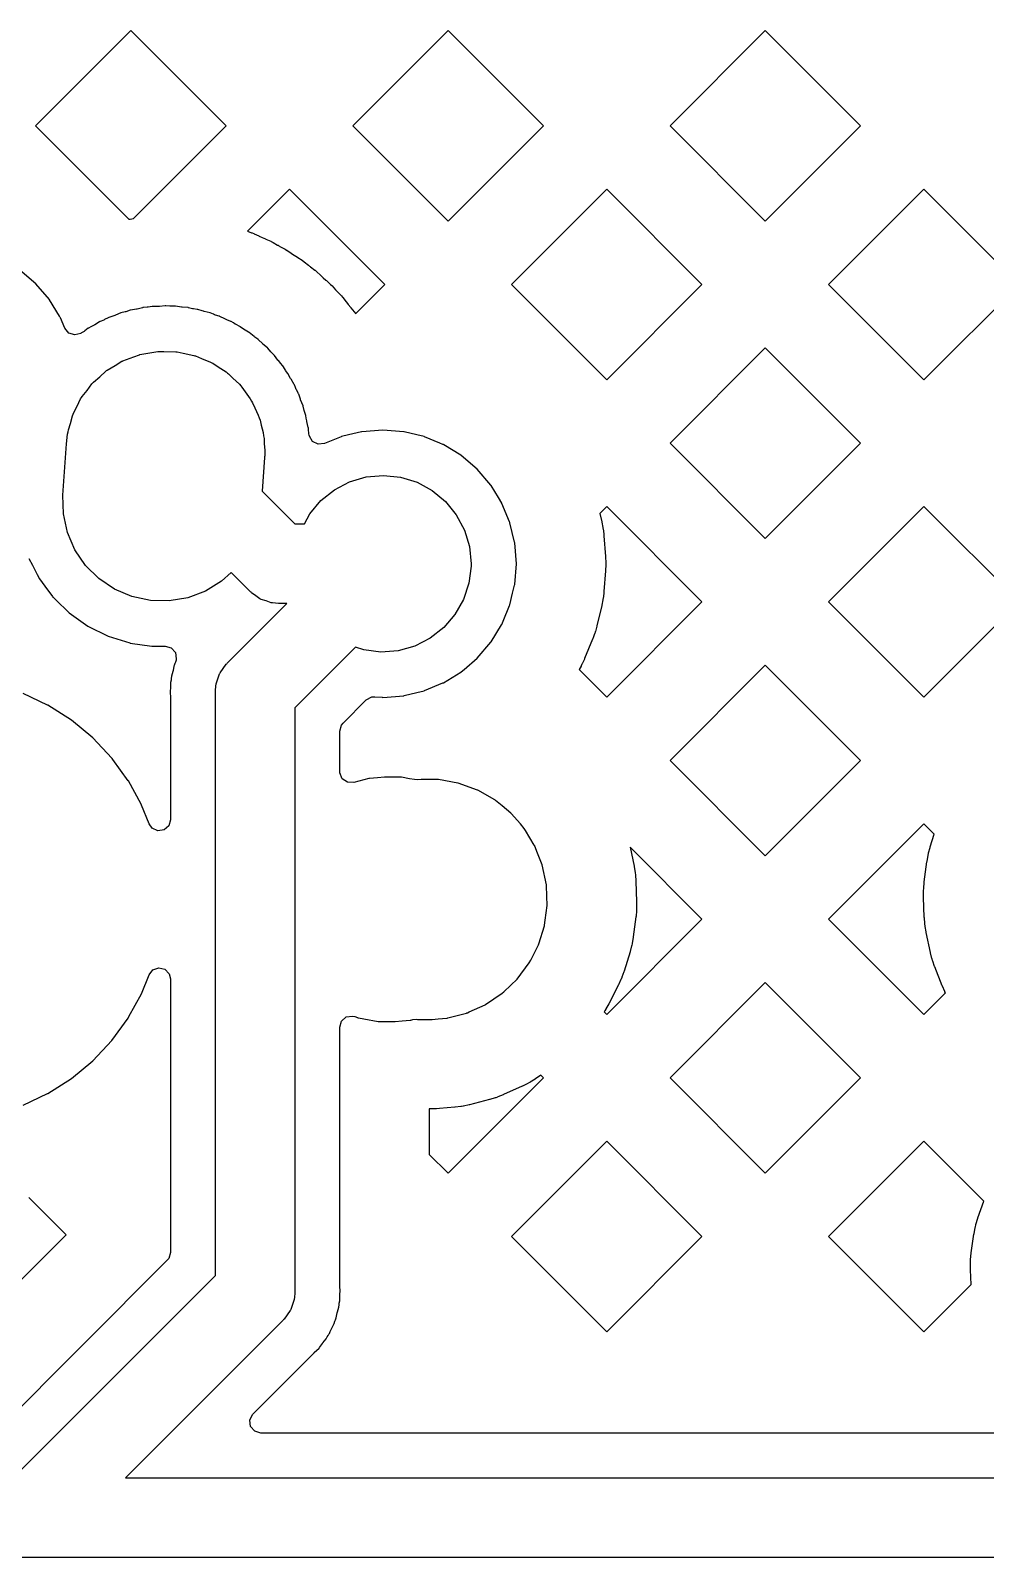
# Model space of a CAD drawing. Extents: x 124.5 to 210, y -114.5 to -26.5.
# Drawn here: x 179.51 to 190.33, y -66.95 to -49.66 of the extents above; entities that cross this region are included whole.
import ezdxf

# ---------------------------------------------------------------- set-up
doc = ezdxf.new("R2010")
doc.units = 0
doc.layers.add('BLACK', color=7, linetype='CONTINUOUS')

msp = doc.modelspace()

# ---------------------------------------------------------------- linework, layer by layer
at = {"layer": 'BLACK', "linetype": 'CONTINUOUS'}
for p, q in [((180.648, -49.6644), (179.569, -50.7434)), ((181.727, -50.7434), (180.648, -49.6644)), ((184.24, -49.6644), (183.161, -50.7434)), ((185.319, -50.7434), (184.24, -49.6644)), ((187.832, -49.6644), (186.753, -50.7434)), ((188.911, -50.7434), (187.832, -49.6644)), ((179.569, -50.7434), (180.625, -51.8004)), ((180.676, -51.794), (181.727, -50.7434)), ((183.161, -50.7434), (184.24, -51.8225)), ((184.24, -51.8225), (185.319, -50.7434)), ((186.753, -50.7434), (187.832, -51.8225)), ((187.832, -51.8225), (188.911, -50.7434)), ((182.444, -51.4604), (181.967, -51.9367)), ((183.523, -52.5395), (182.444, -51.4604)), ((186.036, -51.4604), (184.957, -52.5395)), ((187.115, -52.5395), (186.036, -51.4604)), ((189.628, -51.4604), (188.549, -52.5395)), ((190.707, -52.5395), (189.628, -51.4604)), ((180.625, -51.8004), (180.635, -51.7989)), ((180.635, -51.7989), (180.64, -51.7983)), ((180.64, -51.7983), (180.676, -51.794)), ((181.967, -51.9367), (182.015, -51.9538)), ((182.015, -51.9538), (182.02, -51.9555)), ((182.02, -51.9555), (182.038, -51.9629)), ((182.038, -51.9629), (182.043, -51.9648)), ((182.043, -51.9648), (182.097, -51.9893)), ((182.097, -51.9893), (182.102, -51.9914)), ((182.102, -51.9914), (182.134, -52.0075)), ((182.134, -52.0075), (182.172, -52.0232)), ((182.172, -52.0232), (182.176, -52.0252)), ((182.176, -52.0252), (182.231, -52.0503)), ((182.231, -52.0503), (182.235, -52.0524)), ((182.235, -52.0524), (182.253, -52.0614)), ((182.253, -52.0614), (182.257, -52.0637)), ((182.257, -52.0637), (182.309, -52.093)), ((182.309, -52.093), (182.314, -52.0955)), ((182.314, -52.0955), (182.324, -52.1021)), ((182.324, -52.1021), (182.332, -52.1057)), ((182.332, -52.1057), (182.336, -52.108)), ((182.336, -52.108), (182.389, -52.1367)), ((182.389, -52.1367), (182.393, -52.1392)), ((182.393, -52.1392), (182.41, -52.1493)), ((182.41, -52.1493), (182.414, -52.1519)), ((182.414, -52.1519), (182.464, -52.1847)), ((182.464, -52.1847), (182.468, -52.1874)), ((182.468, -52.1874), (182.497, -52.2079)), ((182.497, -52.2079), (182.533, -52.2298)), ((182.533, -52.2298), (182.537, -52.2325)), ((182.537, -52.2325), (182.587, -52.2657)), ((182.587, -52.2657), (182.591, -52.2685)), ((182.591, -52.2685), (182.607, -52.2802)), ((182.607, -52.2802), (182.611, -52.2831)), ((182.611, -52.2831), (182.658, -52.3202)), ((182.658, -52.3202), (182.662, -52.3233)), ((182.662, -52.3233), (182.672, -52.332)), ((182.672, -52.332), (182.678, -52.3364)), ((182.678, -52.3364), (182.682, -52.3393)), ((182.682, -52.3393), (182.729, -52.3759)), ((179.57, -52.53), (179.389, -52.3758)), ((179.724, -52.7106), (179.57, -52.53)), ((182.729, -52.3759), (182.733, -52.379)), ((182.733, -52.379), (182.748, -52.3917)), ((182.748, -52.3917), (182.752, -52.3949)), ((182.752, -52.3949), (182.796, -52.4351)), ((182.796, -52.4351), (182.8, -52.4384)), ((182.8, -52.4384), (182.825, -52.4625)), ((182.825, -52.4625), (182.857, -52.4903)), ((182.857, -52.4903), (182.861, -52.4936)), ((182.861, -52.4936), (182.905, -52.5342)), ((182.905, -52.5342), (182.908, -52.5377)), ((182.908, -52.5377), (182.922, -52.5517)), ((183.192, -52.87), (183.523, -52.5395)), ((184.957, -52.5395), (186.036, -53.6185)), ((186.036, -53.6185), (187.115, -52.5395)), ((188.549, -52.5395), (189.628, -53.6185)), ((189.628, -53.6185), (190.707, -52.5395)), ((179.727, -52.7148), (179.724, -52.7106)), ((179.84, -52.8992), (179.727, -52.7148)), ((179.727, -52.7148), (179.727, -52.7148)), ((182.922, -52.5517), (182.926, -52.5552)), ((182.926, -52.5552), (182.966, -52.5991)), ((182.966, -52.5991), (182.97, -52.6028)), ((182.97, -52.6028), (182.979, -52.6135)), ((182.979, -52.6135), (182.984, -52.6183)), ((182.984, -52.6183), (182.987, -52.6219)), ((182.987, -52.6219), (183.028, -52.6654)), ((183.028, -52.6654), (183.032, -52.6691)), ((183.032, -52.6691), (183.045, -52.684)), ((183.045, -52.684), (183.048, -52.6877)), ((183.048, -52.6877), (183.085, -52.7343)), ((180.465, -52.8899), (180.397, -52.9128)), ((180.473, -52.8869), (180.465, -52.8899)), ((180.534, -52.8616), (180.473, -52.8869)), ((180.581, -52.8504), (180.534, -52.8616)), ((180.591, -52.8473), (180.581, -52.8504)), ((180.64, -52.8308), (180.591, -52.8473)), ((180.645, -52.83), (180.64, -52.8308)), ((180.71, -52.819), (180.645, -52.83)), ((180.645, -52.83), (180.645, -52.83)), ((180.718, -52.8173), (180.71, -52.819)), ((180.779, -52.8028), (180.718, -52.8173)), ((180.784, -52.8016), (180.779, -52.8028)), ((180.779, -52.8028), (180.779, -52.8028)), ((180.789, -52.8012), (180.784, -52.8016)), ((180.833, -52.7978), (180.789, -52.8012)), ((180.789, -52.8012), (180.789, -52.8012)), ((180.844, -52.7964), (180.833, -52.7978)), ((180.889, -52.7887), (180.844, -52.7964)), ((180.894, -52.7879), (180.889, -52.7887)), ((180.889, -52.7887), (180.889, -52.7887)), ((180.899, -52.7879), (180.894, -52.7879)), ((180.961, -52.7872), (180.899, -52.7879)), ((180.899, -52.7879), (180.899, -52.7879)), ((180.964, -52.7872), (180.961, -52.7872)), ((180.972, -52.7868), (180.964, -52.7872)), ((181.035, -52.7818), (180.972, -52.7868)), ((181.04, -52.7814), (181.035, -52.7818)), ((181.045, -52.7818), (181.04, -52.7814)), ((181.09, -52.7854), (181.045, -52.7818)), ((181.101, -52.7857), (181.09, -52.7854)), ((181.127, -52.7855), (181.101, -52.7857)), ((181.151, -52.7852), (181.127, -52.7855)), ((181.219, -52.7952), (181.151, -52.7852)), ((181.227, -52.7962), (181.219, -52.7952)), ((181.291, -52.8012), (181.227, -52.7962)), ((181.296, -52.8016), (181.291, -52.8012)), ((181.291, -52.8012), (181.291, -52.8012)), ((181.301, -52.8028), (181.296, -52.8016)), ((181.346, -52.8134), (181.301, -52.8028)), ((181.301, -52.8028), (181.301, -52.8028)), ((181.357, -52.8156), (181.346, -52.8134)), ((181.4, -52.822), (181.357, -52.8156)), ((181.405, -52.8228), (181.4, -52.822)), ((181.4, -52.822), (181.4, -52.822)), ((181.453, -52.8376), (181.405, -52.8228)), ((181.47, -52.843), (181.453, -52.8376)), ((181.478, -52.8452), (181.47, -52.843)), ((181.546, -52.8616), (181.478, -52.8452)), ((181.583, -52.877), (181.546, -52.8616)), ((181.594, -52.8813), (181.583, -52.877)), ((181.604, -52.8851), (181.594, -52.8813)), ((181.646, -52.8982), (181.604, -52.8851)), ((183.085, -52.7343), (183.088, -52.7382)), ((183.088, -52.7382), (183.108, -52.7652)), ((183.108, -52.7652), (183.137, -52.7983)), ((183.137, -52.7983), (183.14, -52.8022)), ((183.14, -52.8022), (183.177, -52.8492)), ((183.177, -52.8492), (183.18, -52.8531)), ((183.18, -52.8531), (183.191, -52.8691)), ((183.191, -52.8691), (183.192, -52.87)), ((179.848, -52.913), (179.84, -52.8992)), ((179.85, -52.9176), (179.848, -52.913)), ((179.898, -53.0331), (179.85, -52.9176)), ((179.85, -52.9176), (179.85, -52.9176)), ((179.944, -53.0894), (179.898, -53.0331)), ((180.126, -53.0636), (180.117, -53.0699)), ((180.165, -53.0349), (180.126, -53.0636)), ((180.169, -53.0319), (180.165, -53.0349)), ((180.194, -53.019), (180.169, -53.0319)), ((180.233, -52.9983), (180.194, -53.019)), ((180.241, -52.9941), (180.233, -52.9983)), ((180.292, -52.9626), (180.241, -52.9941)), ((180.296, -52.96), (180.292, -52.9626)), ((180.292, -52.9626), (180.292, -52.9626)), ((180.301, -52.9581), (180.296, -52.96)), ((180.34, -52.9419), (180.301, -52.9581)), ((180.301, -52.9581), (180.301, -52.9581)), ((180.35, -52.9371), (180.34, -52.9419)), ((180.392, -52.9151), (180.35, -52.9371)), ((180.397, -52.9128), (180.392, -52.9151)), ((180.392, -52.9151), (180.392, -52.9151)), ((181.651, -52.8997), (181.646, -52.8982)), ((181.646, -52.8982), (181.646, -52.8982)), ((181.655, -52.9019), (181.651, -52.8997)), ((181.71, -52.9292), (181.655, -52.9019)), ((181.655, -52.9019), (181.655, -52.9019)), ((181.718, -52.9328), (181.71, -52.9292)), ((181.735, -52.9397), (181.718, -52.9328)), ((181.779, -52.9581), (181.735, -52.9397)), ((181.784, -52.96), (181.779, -52.9581)), ((181.779, -52.9581), (181.779, -52.9581)), ((181.808, -52.9747), (181.784, -52.96)), ((181.828, -52.9873), (181.808, -52.9747)), ((181.838, -52.9927), (181.828, -52.9873)), ((181.881, -53.014), (181.838, -52.9927)), ((181.885, -53.0169), (181.881, -53.014)), ((181.934, -53.0519), (181.885, -53.0169)), ((181.885, -53.0169), (181.885, -53.0169)), ((181.942, -53.0567), (181.934, -53.0519)), ((181.999, -53.0918), (181.942, -53.0567)), ((180.012, -53.1109), (179.944, -53.0894)), ((180.08, -53.0923), (180.012, -53.1109)), ((180.081, -53.0918), (180.08, -53.0923)), ((180.117, -53.0699), (180.081, -53.0918)), ((182.003, -53.0944), (181.999, -53.0918)), ((181.999, -53.0918), (181.999, -53.0918)), ((182.007, -53.0976), (182.003, -53.0944)), ((182.043, -53.1287), (182.007, -53.0976)), ((182.007, -53.0976), (182.007, -53.0976)), ((182.052, -53.1356), (182.043, -53.1287)), ((182.087, -53.1601), (182.052, -53.1356)), ((182.091, -53.1629), (182.087, -53.1601)), ((182.087, -53.1601), (182.087, -53.1601)), ((182.094, -53.1664), (182.091, -53.1629)), ((182.137, -53.2081), (182.094, -53.1664)), ((182.143, -53.2139), (182.137, -53.2081)), ((182.193, -53.2565), (182.143, -53.2139)), ((180.468, -53.4566), (180.546, -53.4088)), ((180.546, -53.4088), (180.552, -53.4066)), ((180.552, -53.4066), (180.556, -53.4046)), ((180.556, -53.4046), (180.681, -53.3584)), ((180.681, -53.3584), (180.746, -53.3338)), ((180.746, -53.3338), (180.748, -53.3335)), ((180.748, -53.3335), (180.749, -53.3333)), ((180.749, -53.3333), (180.952, -53.2985)), ((180.952, -53.2985), (180.954, -53.2985)), ((180.954, -53.2985), (180.957, -53.298)), ((180.957, -53.298), (181.02, -53.2994)), ((181.02, -53.2994), (181.158, -53.3012)), ((181.158, -53.3012), (181.164, -53.3025)), ((181.164, -53.3025), (181.171, -53.3027)), ((181.171, -53.3027), (181.24, -53.3176)), ((181.24, -53.3176), (181.36, -53.3413)), ((181.36, -53.3413), (181.37, -53.3456)), ((181.37, -53.3456), (181.38, -53.3476)), ((181.38, -53.3476), (181.446, -53.3758)), ((181.446, -53.3758), (181.551, -53.4176)), ((182.199, -53.2614), (182.193, -53.2565)), ((182.233, -53.3021), (182.199, -53.2614)), ((182.241, -53.3103), (182.233, -53.3021)), ((182.274, -53.3428), (182.241, -53.3103)), ((182.312, -53.3941), (182.274, -53.3428)), ((182.318, -53.4008), (182.312, -53.3941)), ((182.347, -53.4353), (182.318, -53.4008)), ((187.832, -53.2565), (186.753, -54.3355)), ((188.911, -54.3355), (187.832, -53.2565)), ((180.224, -53.6456), (180.295, -53.5836)), ((180.295, -53.5836), (180.364, -53.5203)), ((180.364, -53.5203), (180.373, -53.5148)), ((180.373, -53.5148), (180.379, -53.5099)), ((180.379, -53.5099), (180.468, -53.4566)), ((181.551, -53.4176), (181.564, -53.4262)), ((181.564, -53.4262), (181.576, -53.4313)), ((181.576, -53.4313), (181.635, -53.4707)), ((181.635, -53.4707), (181.725, -53.5275)), ((181.725, -53.5275), (181.74, -53.5415)), ((181.74, -53.5415), (181.754, -53.5506)), ((181.754, -53.5506), (181.802, -53.5989)), ((182.366, -53.4569), (182.347, -53.4353)), ((182.368, -53.4611), (182.366, -53.4569)), ((182.394, -53.503), (182.368, -53.4611)), ((182.368, -53.4611), (182.368, -53.4611)), ((182.4, -53.5123), (182.394, -53.503)), ((182.425, -53.5453), (182.4, -53.5123)), ((182.428, -53.5492), (182.425, -53.5453)), ((182.425, -53.5453), (182.425, -53.5453)), ((182.43, -53.5536), (182.428, -53.5492)), ((182.457, -53.6052), (182.43, -53.5536)), ((182.43, -53.5536), (182.43, -53.5536)), ((180.096, -53.8073), (180.151, -53.7385)), ((180.151, -53.7385), (180.206, -53.6643)), ((180.206, -53.6643), (180.217, -53.6543)), ((180.217, -53.6543), (180.224, -53.6456)), ((181.802, -53.5989), (181.876, -53.6672)), ((181.876, -53.6672), (181.891, -53.6875)), ((181.891, -53.6875), (181.905, -53.7014)), ((181.905, -53.7014), (181.942, -53.7559)), ((181.942, -53.7559), (181.999, -53.8322)), ((182.461, -53.6127), (182.457, -53.6052)), ((182.497, -53.6719), (182.461, -53.6127)), ((182.5, -53.6761), (182.497, -53.6719)), ((182.497, -53.6719), (182.497, -53.6719)), ((182.512, -53.7048), (182.5, -53.6761)), ((182.521, -53.7266), (182.512, -53.7048)), ((182.526, -53.7367), (182.521, -53.7266)), ((182.543, -53.7701), (182.526, -53.7367)), ((180.001, -53.9895), (180.039, -53.9164)), ((180.039, -53.9164), (180.078, -53.8355)), ((180.078, -53.8355), (180.09, -53.8202)), ((180.09, -53.8202), (180.096, -53.8073)), ((181.999, -53.8322), (182.012, -53.8589)), ((182.012, -53.8589), (182.025, -53.878)), ((182.025, -53.878), (182.051, -53.9362)), ((182.547, -53.7771), (182.543, -53.7701)), ((182.548, -53.7818), (182.547, -53.7771)), ((182.567, -53.8364), (182.548, -53.7818)), ((182.57, -53.8445), (182.567, -53.8364)), ((182.598, -53.9137), (182.57, -53.8445)), ((182.6, -53.9185), (182.598, -53.9137)), ((182.611, -53.9671), (182.6, -53.9185)), ((179.963, -54.1113), (179.985, -54.0278)), ((179.985, -54.0278), (179.995, -54.007)), ((179.995, -54.007), (180.001, -53.9895)), ((182.051, -53.9362), (182.09, -54.0168)), ((182.09, -54.0168), (182.1, -54.0499)), ((182.1, -54.0499), (182.11, -54.0742)), ((182.11, -54.0742), (182.123, -54.1335)), ((182.614, -53.9779), (182.611, -53.9671)), ((182.629, -54.0208), (182.614, -53.9779)), ((182.634, -54.0539), (182.629, -54.0208)), ((182.639, -54.0821), (182.634, -54.0539)), ((182.641, -54.0905), (182.639, -54.0821)), ((182.657, -54.1589), (182.641, -54.0905)), ((179.917, -54.3435), (179.93, -54.2343)), ((179.93, -54.2343), (179.937, -54.208)), ((179.937, -54.208), (179.94, -54.1861)), ((179.94, -54.1861), (179.963, -54.1113)), ((182.123, -54.1335), (182.146, -54.215)), ((182.146, -54.215), (182.15, -54.2537)), ((182.15, -54.2537), (182.156, -54.2829)), ((182.658, -54.1637), (182.657, -54.1589)), ((182.657, -54.1589), (182.657, -54.1589)), ((182.66, -54.1897), (182.658, -54.1637)), ((182.663, -54.2187), (182.66, -54.1897)), ((182.664, -54.2298), (182.663, -54.2187)), ((182.667, -54.2455), (182.664, -54.2298)), ((182.669, -54.2557), (182.667, -54.2455)), ((182.705, -54.3167), (182.669, -54.2557)), ((183.028, -54.2628), (182.839, -54.3409)), ((183.032, -54.2609), (183.028, -54.2628)), ((183.028, -54.2628), (183.028, -54.2628)), ((183.113, -54.2416), (183.032, -54.2609)), ((183.258, -54.2066), (183.113, -54.2416)), ((183.263, -54.2055), (183.258, -54.2066)), ((183.258, -54.2066), (183.258, -54.2066)), ((183.5, -54.1868), (183.263, -54.2055)), ((183.737, -54.2055), (183.5, -54.1868)), ((183.742, -54.2066), (183.737, -54.2055)), ((183.887, -54.2416), (183.742, -54.2066)), ((183.742, -54.2066), (183.742, -54.2066)), ((183.968, -54.2609), (183.887, -54.2416)), ((183.972, -54.2628), (183.968, -54.2609)), ((184.148, -54.3355), (183.972, -54.2628)), ((183.972, -54.2628), (183.972, -54.2628)), ((179.878, -54.9235), (179.917, -54.3435)), ((182.156, -54.2829), (182.158, -54.3408)), ((182.158, -54.3408), (182.165, -54.42)), ((182.165, -54.42), (182.163, -54.4789)), ((182.769, -54.3485), (182.705, -54.3167)), ((182.839, -54.3409), (182.769, -54.3485)), ((184.182, -54.3499), (184.148, -54.3355)), ((184.187, -54.3518), (184.182, -54.3499)), ((184.182, -54.3499), (184.182, -54.3499)), ((184.191, -54.3543), (184.187, -54.3518)), ((184.385, -54.4732), (184.191, -54.3543)), ((186.753, -54.3355), (187.832, -55.4146)), ((187.832, -55.4146), (188.911, -54.3355)), ((182.162, -54.4965), (182.136, -54.8794)), ((182.163, -54.4789), (182.162, -54.4905)), ((182.162, -54.4905), (182.162, -54.4965)), ((184.389, -54.4758), (184.385, -54.4732)), ((184.385, -54.4732), (184.385, -54.4732)), ((184.57, -54.63), (184.389, -54.4758)), ((182.952, -54.8632), (183.125, -54.7728)), ((183.125, -54.7728), (183.313, -54.7177)), ((183.313, -54.7177), (183.507, -54.7)), ((183.507, -54.7), (183.701, -54.7204)), ((183.701, -54.7204), (183.888, -54.7781)), ((183.888, -54.7781), (184.059, -54.871)), ((184.724, -54.8106), (184.57, -54.63)), ((179.883, -55.1371), (179.878, -54.9235)), ((182.136, -54.8794), (182.506, -55.25)), ((182.8, -54.9855), (182.952, -54.8632)), ((184.059, -54.871), (184.21, -54.9954)), ((184.727, -54.8148), (184.724, -54.8106)), ((184.809, -54.9493), (184.727, -54.8148)), ((184.727, -54.8148), (184.727, -54.8148)), ((184.848, -55.013), (184.809, -54.9493)), ((179.929, -55.3458), (179.883, -55.1371)), ((182.612, -55.25), (182.675, -55.135)), ((182.675, -55.135), (182.8, -54.9855)), ((184.21, -54.9954), (184.333, -55.1466)), ((184.85, -55.0176), (184.848, -55.013)), ((184.937, -55.2266), (184.85, -55.0176)), ((184.85, -55.0176), (184.85, -55.0176)), ((186.036, -55.0525), (185.958, -55.1307)), ((185.958, -55.1307), (185.981, -55.2266)), ((187.115, -56.1316), (186.036, -55.0525)), ((189.628, -55.0525), (188.549, -56.1316)), ((190.707, -56.1316), (189.628, -55.0525)), ((182.506, -55.25), (182.612, -55.25)), ((184.333, -55.1466), (184.425, -55.3189)), ((184.939, -55.2324), (184.937, -55.2266)), ((184.94, -55.2372), (184.939, -55.2324)), ((184.993, -55.4562), (184.94, -55.2372)), ((185.981, -55.2266), (185.982, -55.2314)), ((185.982, -55.2314), (185.993, -55.2901)), ((185.993, -55.2901), (185.994, -55.295)), ((185.994, -55.295), (185.997, -55.3145)), ((180.014, -55.542), (179.929, -55.3458)), ((184.425, -55.3189), (184.481, -55.5058)), ((184.995, -55.4633), (184.993, -55.4562)), ((185.013, -55.7), (184.995, -55.4633)), ((185.997, -55.3145), (185.998, -55.3194)), ((185.998, -55.3194), (186.005, -55.3788)), ((186.005, -55.3788), (186.005, -55.3837)), ((186.005, -55.3837), (186.024, -55.6204)), ((179.493, -55.6429), (179.532, -55.7184)), ((180.134, -55.7186), (180.014, -55.542)), ((184.481, -55.5058), (184.5, -55.7)), ((186.024, -55.6204), (186.024, -55.6254)), ((186.024, -55.6254), (186.027, -55.6852)), ((179.532, -55.7184), (179.588, -55.8242)), ((179.588, -55.8242), (179.612, -55.8707)), ((180.286, -55.8693), (180.134, -55.7186)), ((181.784, -55.8006), (181.675, -55.8996)), ((182.002, -56.0182), (181.784, -55.8006)), ((184.5, -55.7279), (184.475, -55.9215)), ((184.5, -55.7), (184.5, -55.7279)), ((184.995, -55.9367), (185.013, -55.7)), ((186.024, -55.7796), (186.005, -56.0163)), ((186.027, -55.7148), (186.024, -55.7746)), ((186.024, -55.7746), (186.024, -55.7796)), ((186.027, -55.6852), (186.027, -55.6901)), ((186.027, -55.6901), (186.027, -55.7099)), ((186.027, -55.7099), (186.027, -55.7148)), ((179.612, -55.8707), (179.674, -55.9547)), ((179.674, -55.9547), (179.76, -56.07)), ((180.463, -55.9887), (180.286, -55.8693)), ((180.66, -56.0723), (180.463, -55.9887)), ((181.675, -55.8996), (181.493, -56.0111)), ((184.475, -55.9215), (184.414, -56.1067)), ((184.971, -56.033), (184.993, -55.9415)), ((184.993, -55.9415), (184.995, -55.9367)), ((184.993, -55.9415), (184.993, -55.9415)), ((179.76, -56.07), (179.765, -56.0771)), ((179.765, -56.0771), (179.769, -56.0806)), ((179.769, -56.0806), (179.769, -56.0806)), ((179.769, -56.0806), (179.795, -56.1067)), ((179.795, -56.1067), (179.949, -56.257)), ((180.869, -56.1173), (180.66, -56.0723)), ((181.082, -56.122), (180.869, -56.1173)), ((181.293, -56.0862), (181.082, -56.122)), ((181.493, -56.0111), (181.293, -56.0862)), ((181.737, -56.8268), (182.414, -56.15)), ((182.008, -56.0224), (182.002, -56.0182)), ((182.012, -56.028), (182.008, -56.0224)), ((182.061, -56.0621), (182.012, -56.028)), ((182.109, -56.0977), (182.061, -56.0621)), ((182.116, -56.1001), (182.109, -56.0977)), ((182.122, -56.1041), (182.116, -56.1001)), ((182.179, -56.1222), (182.122, -56.1041)), ((182.236, -56.142), (182.179, -56.1222)), ((182.243, -56.1423), (182.236, -56.142)), ((182.25, -56.1445), (182.243, -56.1423)), ((182.32, -56.15), (182.25, -56.1445)), ((182.414, -56.15), (182.32, -56.15)), ((184.414, -56.1067), (184.317, -56.2764)), ((184.863, -56.3508), (184.937, -56.1722)), ((184.937, -56.1722), (184.939, -56.1676)), ((184.937, -56.1722), (184.937, -56.1722)), ((184.939, -56.1676), (184.971, -56.033)), ((185.981, -56.1734), (185.925, -56.4043)), ((185.982, -56.1686), (185.981, -56.1734)), ((185.993, -56.1099), (185.982, -56.1686)), ((185.994, -56.105), (185.993, -56.1099)), ((185.997, -56.0855), (185.994, -56.105)), ((185.998, -56.0806), (185.997, -56.0855)), ((186.005, -56.0212), (185.998, -56.0806)), ((186.005, -56.0163), (186.005, -56.0212)), ((186.036, -57.2106), (187.115, -56.1316)), ((188.549, -56.1316), (189.628, -57.2106)), ((189.628, -57.2106), (190.707, -56.1316)), ((179.949, -56.257), (180.159, -56.406)), ((184.317, -56.2764), (184.19, -56.4242)), ((184.848, -56.387), (184.863, -56.3508)), ((180.159, -56.406), (180.389, -56.5203)), ((180.389, -56.5203), (180.634, -56.5972)), ((184.19, -56.4242), (184.036, -56.5443)), ((184.727, -56.5852), (184.846, -56.3912)), ((184.846, -56.3912), (184.848, -56.387)), ((185.898, -56.4949), (185.878, -56.551)), ((185.9, -56.4902), (185.898, -56.4949)), ((185.906, -56.4714), (185.9, -56.4902)), ((185.908, -56.4667), (185.906, -56.4714)), ((185.924, -56.4091), (185.908, -56.4667)), ((185.925, -56.4043), (185.924, -56.4091)), ((180.634, -56.5972), (180.639, -56.5979)), ((180.639, -56.5979), (180.639, -56.5979)), ((180.639, -56.5979), (180.884, -56.634)), ((180.884, -56.634), (180.884, -56.634)), ((180.884, -56.634), (180.889, -56.6348)), ((180.889, -56.6348), (180.937, -56.6342)), ((180.937, -56.6342), (181.036, -56.6332)), ((181.036, -56.6332), (181.104, -56.6525)), ((181.104, -56.6525), (181.151, -56.7057)), ((183.191, -56.6459), (182.505, -57.3314)), ((183.285, -56.6767), (183.191, -56.6459)), ((183.479, -56.6998), (183.285, -56.6767)), ((183.674, -56.6848), (183.479, -56.6998)), ((183.862, -56.6323), (183.674, -56.6848)), ((184.036, -56.5443), (183.862, -56.6323)), ((184.57, -56.77), (184.724, -56.5894)), ((184.724, -56.5894), (184.727, -56.5852)), ((184.727, -56.5852), (184.727, -56.5852)), ((185.876, -56.5556), (185.785, -56.775)), ((185.878, -56.551), (185.876, -56.5556)), ((181.135, -56.8599), (181.125, -56.9101)), ((181.137, -56.8537), (181.135, -56.8599)), ((181.135, -56.8599), (181.135, -56.8599)), ((181.147, -56.8287), (181.137, -56.8537)), ((181.153, -56.8134), (181.147, -56.8287)), ((181.151, -56.7057), (181.162, -56.7758)), ((181.159, -56.7939), (181.153, -56.8134)), ((181.162, -56.7758), (181.159, -56.7939)), ((181.693, -56.8862), (181.727, -56.837)), ((181.727, -56.837), (181.733, -56.8325)), ((181.733, -56.8325), (181.737, -56.8268)), ((184.42, -56.8982), (184.57, -56.77)), ((185.745, -56.8603), (185.723, -56.8982)), ((185.747, -56.8559), (185.745, -56.8603)), ((185.756, -56.8383), (185.747, -56.8559)), ((185.758, -56.8339), (185.756, -56.8383)), ((185.783, -56.7795), (185.758, -56.8339)), ((185.785, -56.775), (185.783, -56.7795)), ((187.832, -56.8486), (186.753, -57.9276)), ((188.911, -57.9276), (187.832, -56.8486)), ((181.102, -57.0176), (181.097, -57.0443)), ((181.105, -57.0015), (181.102, -57.0176)), ((181.107, -56.9744), (181.105, -57.0015)), ((181.105, -57.0015), (181.105, -57.0015)), ((181.123, -56.919), (181.107, -56.9744)), ((181.125, -56.9101), (181.123, -56.919)), ((181.613, -57.0607), (181.633, -57.0042)), ((181.633, -57.0042), (181.651, -56.947)), ((181.651, -56.947), (181.655, -56.9412)), ((181.655, -56.9412), (181.657, -56.9344)), ((181.657, -56.9344), (181.693, -56.8862)), ((184.187, -57.0482), (184.235, -57.0187)), ((184.235, -57.0187), (184.385, -56.9268)), ((184.385, -56.9268), (184.389, -56.9242)), ((184.385, -56.9268), (184.385, -56.9268)), ((184.389, -56.9242), (184.42, -56.8982)), ((185.723, -56.8982), (186.036, -57.2106)), ((179.704, -57.3011), (179.427, -57.1704)), ((181.094, -57.1372), (181.092, -57.1685)), ((181.092, -57.1685), (181.093, -57.1749)), ((181.093, -57.1749), (181.096, -57.1975)), ((181.096, -57.1129), (181.094, -57.1372)), ((181.097, -57.0443), (181.096, -57.0507)), ((181.096, -57.0507), (181.096, -57.1032)), ((181.096, -57.1032), (181.096, -57.1129)), ((181.096, -57.1975), (181.096, -57.2133)), ((181.096, -57.2133), (181.096, -58.5998)), ((181.605, -57.145), (181.611, -57.0746)), ((181.605, -63.7586), (181.605, -57.145)), ((181.611, -57.0746), (181.613, -57.0678)), ((181.613, -57.0678), (181.613, -57.0607)), ((183.313, -57.2427), (183.375, -57.2087)), ((183.375, -57.2087), (183.412, -57.2062)), ((183.412, -57.2062), (183.495, -57.2128)), ((183.495, -57.2128), (183.5, -57.2132)), ((183.5, -57.2132), (183.737, -57.1945)), ((183.737, -57.1945), (183.742, -57.1934)), ((183.742, -57.1934), (183.887, -57.1584)), ((183.742, -57.1934), (183.742, -57.1934)), ((183.887, -57.1584), (183.968, -57.1391)), ((183.968, -57.1391), (183.972, -57.1372)), ((183.972, -57.1372), (184.182, -57.0501)), ((184.182, -57.0501), (184.187, -57.0482)), ((184.182, -57.0501), (184.182, -57.0501)), ((179.708, -57.3028), (179.704, -57.3011)), ((179.704, -57.3011), (179.704, -57.3011)), ((179.974, -57.4715), (179.708, -57.3028)), ((182.505, -57.3314), (182.505, -63.945)), ((183.05, -57.5051), (183.313, -57.2427)), ((180.216, -57.6722), (179.974, -57.4715)), ((183.013, -57.5942), (183.034, -57.5261)), ((183.034, -57.5261), (183.05, -57.5051)), ((180.432, -57.9018), (180.216, -57.6722)), ((183.013, -58.0548), (183.013, -57.5942)), ((180.434, -57.905), (180.432, -57.9018)), ((180.443, -57.9164), (180.434, -57.905)), ((180.434, -57.905), (180.434, -57.905)), ((180.617, -58.1565), (180.443, -57.9164)), ((183.014, -58.0688), (183.013, -58.0548)), ((183.042, -58.1342), (183.014, -58.0688)), ((186.753, -57.9276), (187.832, -59.0067)), ((187.832, -59.0067), (188.911, -57.9276)), ((180.619, -58.16), (180.617, -58.1565)), ((180.763, -58.4216), (180.619, -58.16)), ((180.619, -58.16), (180.619, -58.16)), ((183.1, -58.1745), (183.042, -58.1342)), ((183.171, -58.1767), (183.1, -58.1745)), ((183.341, -58.1327), (183.171, -58.1767)), ((183.346, -58.1313), (183.341, -58.1327)), ((183.341, -58.1327), (183.341, -58.1327)), ((183.351, -58.1309), (183.346, -58.1313)), ((183.44, -58.1234), (183.351, -58.1309)), ((183.351, -58.1309), (183.351, -58.1309)), ((183.521, -58.1165), (183.44, -58.1234)), ((183.686, -58.1165), (183.521, -58.1165)), ((183.688, -58.1166), (183.686, -58.1165)), ((183.707, -58.1175), (183.688, -58.1166)), ((183.688, -58.1166), (183.688, -58.1166)), ((183.711, -58.1177), (183.707, -58.1175)), ((183.707, -58.1175), (183.707, -58.1175)), ((183.802, -58.1342), (183.711, -58.1177)), ((183.858, -58.1443), (183.802, -58.1342)), ((183.891, -58.1458), (183.858, -58.1443)), ((183.933, -58.1423), (183.891, -58.1458)), ((183.942, -58.1415), (183.933, -58.1423)), ((184.104, -58.1415), (183.942, -58.1415)), ((184.106, -58.1416), (184.104, -58.1415)), ((184.111, -58.1418), (184.106, -58.1416)), ((184.106, -58.1416), (184.106, -58.1416)), ((184.128, -58.1426), (184.111, -58.1418)), ((184.132, -58.1434), (184.128, -58.1426)), ((184.35, -58.1827), (184.132, -58.1434)), ((184.132, -58.1434), (184.132, -58.1434)), ((184.355, -58.1837), (184.35, -58.1827)), ((184.35, -58.1827), (184.35, -58.1827)), ((184.572, -58.2623), (184.355, -58.1837)), ((180.769, -58.4324), (180.763, -58.4216)), ((184.577, -58.265), (184.572, -58.2623)), ((184.768, -58.3737), (184.577, -58.265)), ((184.772, -58.3764), (184.768, -58.3737)), ((184.768, -58.3737), (184.768, -58.3737)), ((184.776, -58.3798), (184.772, -58.3764)), ((184.853, -58.4429), (184.776, -58.3798)), ((184.776, -58.3798), (184.776, -58.3798)), ((180.853, -58.6446), (180.769, -58.4324)), ((184.951, -58.5226), (184.853, -58.4429)), ((184.954, -58.5266), (184.951, -58.5226)), ((185.058, -58.6467), (184.954, -58.5266)), ((184.954, -58.5266), (184.954, -58.5266)), ((180.853, -58.6462), (180.853, -58.6446)), ((180.888, -58.695), (180.853, -58.6462)), ((180.953, -58.7245), (180.888, -58.695)), ((181.023, -58.7144), (180.953, -58.7245)), ((181.076, -58.6679), (181.023, -58.7144)), ((181.096, -58.5998), (181.076, -58.6679)), ((185.102, -58.6967), (185.058, -58.6467)), ((185.117, -58.7215), (185.102, -58.6967)), ((185.216, -58.8848), (185.117, -58.7215)), ((189.628, -58.6446), (188.549, -59.7237)), ((189.745, -58.7618), (189.628, -58.6446)), ((189.7, -58.9065), (189.745, -58.7618)), ((185.221, -58.8938), (185.216, -58.8848)), ((185.223, -58.8987), (185.221, -58.8938)), ((185.254, -58.9778), (185.223, -58.8987)), ((185.223, -58.8987), (185.223, -58.8987)), ((187.115, -59.7237), (186.3, -58.9092)), ((186.3, -58.9092), (186.346, -59.1256)), ((189.682, -58.974), (189.699, -58.9117)), ((189.699, -58.9117), (189.7, -58.9065)), ((185.306, -59.1082), (185.254, -58.9778)), ((185.353, -59.3338), (185.306, -59.1082)), ((189.633, -59.3025), (189.663, -59.074)), ((189.663, -59.074), (189.664, -59.0687)), ((189.664, -59.0687), (189.675, -59.0052)), ((189.675, -59.0052), (189.676, -59)), ((189.676, -59), (189.681, -58.9792)), ((189.681, -58.9792), (189.682, -58.974)), ((186.346, -59.1256), (186.347, -59.1309)), ((186.347, -59.1309), (186.357, -59.1945)), ((186.357, -59.1945), (186.358, -59.1998)), ((186.358, -59.1998), (186.361, -59.2209)), ((186.361, -59.2209), (186.361, -59.2262)), ((186.361, -59.2262), (186.366, -59.2905)), ((185.353, -59.3392), (185.353, -59.3338)), ((185.358, -59.4681), (185.353, -59.3392)), ((186.366, -59.2905), (186.367, -59.2958)), ((186.367, -59.2958), (186.375, -59.5262)), ((189.625, -59.3987), (189.626, -59.3774)), ((189.625, -59.404), (189.625, -59.3987)), ((189.625, -59.4685), (189.625, -59.404)), ((189.626, -59.3774), (189.627, -59.3721)), ((189.627, -59.3721), (189.632, -59.3078)), ((189.632, -59.3078), (189.633, -59.3025)), ((185.339, -59.7336), (185.361, -59.5695)), ((185.362, -59.5642), (185.358, -59.4681)), ((185.361, -59.5695), (185.362, -59.5642)), ((185.361, -59.5695), (185.361, -59.5695)), ((186.373, -59.6279), (186.368, -59.6922)), ((186.374, -59.6226), (186.373, -59.6279)), ((186.375, -59.6013), (186.374, -59.6226)), ((186.375, -59.5262), (186.375, -59.5315)), ((186.375, -59.5315), (186.375, -59.596)), ((186.375, -59.596), (186.375, -59.6013)), ((189.625, -59.4738), (189.625, -59.4685)), ((189.633, -59.7042), (189.625, -59.4738)), ((185.267, -60.0024), (185.33, -59.7979)), ((185.33, -59.7979), (185.332, -59.7928)), ((185.332, -59.7928), (185.339, -59.7336)), ((186.036, -60.8027), (187.115, -59.7237)), ((186.367, -59.6975), (186.337, -59.926)), ((186.368, -59.6922), (186.367, -59.6975)), ((188.549, -59.7237), (189.628, -60.8027)), ((189.634, -59.7095), (189.633, -59.7042)), ((189.639, -59.7738), (189.634, -59.7095)), ((189.639, -59.7791), (189.639, -59.7738)), ((189.642, -59.8002), (189.639, -59.7791)), ((189.643, -59.8055), (189.642, -59.8002)), ((189.653, -59.8691), (189.643, -59.8055)), ((186.336, -59.9313), (186.325, -59.9948)), ((186.337, -59.926), (186.336, -59.9313)), ((189.654, -59.8744), (189.653, -59.8691)), ((189.702, -60.1), (189.654, -59.8744)), ((185.175, -60.1874), (185.221, -60.0965)), ((185.221, -60.0965), (185.263, -60.0129)), ((185.263, -60.0129), (185.267, -60.0024)), ((186.3, -60.0935), (186.232, -60.3136)), ((186.301, -60.0883), (186.3, -60.0935)), ((186.318, -60.026), (186.301, -60.0883)), ((186.319, -60.0208), (186.318, -60.026)), ((186.324, -60), (186.319, -60.0208)), ((186.325, -59.9948), (186.324, -60)), ((189.703, -60.1052), (189.702, -60.1)), ((189.719, -60.1677), (189.703, -60.1052)), ((180.853, -60.3538), (180.897, -60.2978)), ((180.897, -60.2978), (180.964, -60.2744)), ((180.964, -60.2744), (181.033, -60.2908)), ((181.033, -60.2908), (181.082, -60.342)), ((185.021, -60.4034), (185.159, -60.2185)), ((185.159, -60.2185), (185.175, -60.1874)), ((186.23, -60.3187), (186.208, -60.3794)), ((186.232, -60.3136), (186.23, -60.3187)), ((189.72, -60.1729), (189.719, -60.1677)), ((189.726, -60.1933), (189.72, -60.1729)), ((189.728, -60.1983), (189.726, -60.1933)), ((189.749, -60.2592), (189.728, -60.1983)), ((189.751, -60.2642), (189.749, -60.2592)), ((189.836, -60.4787), (189.751, -60.2642)), ((180.769, -60.5676), (180.853, -60.3538)), ((181.082, -60.342), (181.096, -60.4002)), ((181.096, -60.4002), (181.096, -63.4958)), ((184.87, -60.5473), (184.949, -60.4725)), ((184.949, -60.4725), (185.021, -60.4034)), ((186.167, -60.4725), (186.063, -60.678)), ((186.169, -60.4677), (186.167, -60.4725)), ((186.196, -60.409), (186.169, -60.4677)), ((186.198, -60.4041), (186.196, -60.409)), ((186.206, -60.3844), (186.198, -60.4041)), ((186.208, -60.3794), (186.206, -60.3844)), ((187.832, -60.4407), (186.753, -61.5197)), ((188.911, -61.5197), (187.832, -60.4407)), ((189.838, -60.4836), (189.836, -60.4787)), ((189.864, -60.5425), (189.838, -60.4836)), ((180.626, -60.8276), (180.767, -60.571)), ((180.767, -60.571), (180.769, -60.5676)), ((180.767, -60.571), (180.767, -60.571)), ((184.663, -60.6913), (184.854, -60.5626)), ((184.854, -60.5626), (184.87, -60.5473)), ((189.628, -60.8027), (189.872, -60.5587)), ((189.866, -60.5473), (189.864, -60.5425)), ((189.872, -60.5587), (189.866, -60.5473)), ((180.432, -61.0982), (180.617, -60.8435)), ((180.617, -60.8435), (180.626, -60.8276)), ((183.034, -60.8779), (183.087, -60.8314)), ((183.087, -60.8314), (183.157, -60.8213)), ((183.157, -60.8213), (183.182, -60.8276)), ((183.182, -60.8276), (183.213, -60.8387)), ((183.213, -60.8387), (183.218, -60.8406)), ((183.218, -60.8406), (183.224, -60.8415)), ((183.224, -60.8415), (183.224, -60.8415)), ((183.224, -60.8415), (183.286, -60.8527)), ((184.126, -60.8527), (184.224, -60.8444)), ((184.224, -60.8444), (184.23, -60.8439)), ((184.224, -60.8444), (184.224, -60.8444)), ((184.23, -60.8439), (184.235, -60.8426)), ((184.235, -60.8426), (184.448, -60.7873)), ((184.235, -60.8426), (184.235, -60.8426)), ((184.448, -60.7873), (184.453, -60.786)), ((184.448, -60.7873), (184.448, -60.7873)), ((184.453, -60.786), (184.458, -60.7838)), ((184.458, -60.7838), (184.48, -60.7736)), ((184.458, -60.7838), (184.458, -60.7838)), ((184.48, -60.7736), (184.658, -60.6935)), ((184.658, -60.6935), (184.663, -60.6913)), ((186.012, -60.7661), (186.007, -60.7736)), ((186.007, -60.7736), (186.036, -60.8027)), ((186.015, -60.7616), (186.012, -60.7661)), ((186.026, -60.7435), (186.015, -60.7616)), ((186.028, -60.7389), (186.026, -60.7435)), ((186.06, -60.6827), (186.028, -60.7389)), ((186.063, -60.678), (186.06, -60.6827)), ((183.013, -60.946), (183.034, -60.8779)), ((183.013, -63.8767), (183.013, -60.946)), ((183.286, -60.8527), (183.449, -60.8823)), ((183.449, -60.8823), (183.453, -60.8825)), ((183.453, -60.8825), (183.453, -60.8825)), ((183.453, -60.8825), (183.472, -60.8834)), ((183.472, -60.8834), (183.472, -60.8834)), ((183.472, -60.8834), (183.474, -60.8835)), ((183.474, -60.8835), (183.639, -60.8835)), ((183.639, -60.8835), (183.72, -60.8766)), ((183.72, -60.8766), (183.809, -60.8691)), ((183.809, -60.8691), (183.814, -60.8687)), ((183.809, -60.8691), (183.809, -60.8691)), ((183.814, -60.8687), (183.819, -60.8673)), ((183.819, -60.8673), (183.841, -60.8616)), ((183.819, -60.8673), (183.819, -60.8673)), ((183.841, -60.8616), (183.879, -60.8577)), ((183.879, -60.8577), (183.894, -60.8584)), ((183.894, -60.8584), (183.894, -60.8584)), ((183.894, -60.8584), (183.896, -60.8585)), ((183.896, -60.8585), (184.058, -60.8585)), ((184.058, -60.8585), (184.126, -60.8527)), ((180.216, -61.3278), (180.432, -61.0982)), ((179.974, -61.5285), (180.216, -61.3278)), ((179.708, -61.6972), (179.974, -61.5285)), ((184.24, -62.5988), (185.319, -61.5197)), ((185.225, -61.5353), (185.17, -61.5691)), ((185.229, -61.5324), (185.225, -61.5353)), ((185.29, -61.4914), (185.229, -61.5324)), ((185.319, -61.5197), (185.29, -61.4914)), ((186.753, -61.5197), (187.832, -62.5988)), ((187.832, -62.5988), (188.911, -61.5197)), ((179.427, -61.8296), (179.704, -61.6989)), ((179.704, -61.6989), (179.708, -61.6972)), ((179.704, -61.6989), (179.704, -61.6989)), ((185.08, -61.6158), (184.869, -61.7105)), ((185.084, -61.6135), (185.08, -61.6158)), ((185.142, -61.5846), (185.084, -61.6135)), ((185.147, -61.5821), (185.142, -61.5846)), ((185.165, -61.5717), (185.147, -61.5821)), ((185.17, -61.5691), (185.165, -61.5717)), ((184.058, -61.8725), (184.027, -61.8725)), ((184.027, -61.8725), (184.027, -62.3866)), ((184.061, -61.8725), (184.058, -61.8725)), ((184.093, -61.8718), (184.061, -61.8725)), ((184.095, -61.8717), (184.093, -61.8718)), ((184.106, -61.8713), (184.095, -61.8717)), ((184.109, -61.8711), (184.106, -61.8713)), ((184.141, -61.8691), (184.109, -61.8711)), ((184.144, -61.8689), (184.141, -61.8691)), ((184.315, -61.8543), (184.144, -61.8689)), ((184.321, -61.8537), (184.315, -61.8543)), ((184.385, -61.8456), (184.321, -61.8537)), ((184.39, -61.8448), (184.385, -61.8456)), ((184.411, -61.8412), (184.39, -61.8448)), ((184.416, -61.8402), (184.411, -61.8412)), ((184.479, -61.8266), (184.416, -61.8402)), ((184.484, -61.8254), (184.479, -61.8266)), ((184.708, -61.7675), (184.484, -61.8254)), ((184.713, -61.766), (184.708, -61.7675)), ((184.774, -61.7472), (184.713, -61.766)), ((184.779, -61.7455), (184.774, -61.7472)), ((184.8, -61.7385), (184.779, -61.7455)), ((184.805, -61.7366), (184.8, -61.7385)), ((184.864, -61.7126), (184.805, -61.7366)), ((184.869, -61.7105), (184.864, -61.7126)), ((184.027, -62.3866), (184.24, -62.5988)), ((186.036, -62.2367), (184.957, -63.3158)), ((187.115, -63.3158), (186.036, -62.2367)), ((189.628, -62.2367), (188.549, -63.3158)), ((190.306, -62.9148), (189.628, -62.2367)), ((179.913, -63.2979), (179.49, -62.8756)), ((190.24, -63.1036), (190.306, -62.9148)), ((190.196, -63.2849), (190.209, -63.2137)), ((190.209, -63.2137), (190.211, -63.2079)), ((190.211, -63.2079), (190.216, -63.1846)), ((190.216, -63.1846), (190.218, -63.1789)), ((190.218, -63.1789), (190.238, -63.1093)), ((190.238, -63.1093), (190.24, -63.1036)), ((178.834, -64.3769), (179.913, -63.2979)), ((184.957, -63.3158), (186.036, -64.3948)), ((186.036, -64.3948), (187.115, -63.3158)), ((188.549, -63.3158), (189.628, -64.3948)), ((190.164, -63.5001), (190.195, -63.2908)), ((190.195, -63.2908), (190.196, -63.2849)), ((181.06, -63.5849), (179.14, -65.5046)), ((181.076, -63.5639), (181.06, -63.5849)), ((181.096, -63.4958), (181.076, -63.5639)), ((190.155, -63.6081), (190.156, -63.5842)), ((190.155, -63.614), (190.155, -63.6081)), ((190.156, -63.5842), (190.157, -63.5782)), ((190.157, -63.5782), (190.164, -63.506)), ((190.164, -63.506), (190.164, -63.5001)), ((179.314, -66.05), (181.605, -63.7586)), ((190.155, -63.6456), (190.155, -63.614)), ((190.155, -63.6865), (190.155, -63.6456)), ((190.155, -63.6925), (190.155, -63.6865)), ((190.163, -63.86), (190.155, -63.6925)), ((182.505, -63.945), (182.499, -64.0154)), ((183.014, -63.8925), (183.013, -63.8767)), ((183.018, -63.9215), (183.014, -63.8925)), ((183.014, -63.9771), (183.018, -63.9278)), ((183.018, -63.9278), (183.018, -63.9215)), ((183.018, -63.9278), (183.018, -63.9278)), ((189.628, -64.3948), (190.163, -63.86)), ((182.477, -64.0858), (182.459, -64.143)), ((182.497, -64.0293), (182.477, -64.0858)), ((182.499, -64.0154), (182.497, -64.0222)), ((182.497, -64.0222), (182.497, -64.0293)), ((182.988, -64.1687), (183.003, -64.1156)), ((183.003, -64.1156), (183.005, -64.0885)), ((183.005, -64.0885), (183.008, -64.0724)), ((183.008, -64.0724), (183.013, -64.0457)), ((183.013, -63.9868), (183.014, -63.9771)), ((183.013, -64.0393), (183.013, -63.9868)), ((183.013, -64.0457), (183.013, -64.0393)), ((182.373, -64.2632), (180.586, -66.05)), ((182.377, -64.2575), (182.373, -64.2632)), ((182.383, -64.253), (182.377, -64.2575)), ((182.417, -64.2038), (182.383, -64.253)), ((182.453, -64.1556), (182.417, -64.2038)), ((182.455, -64.1488), (182.453, -64.1556)), ((182.459, -64.143), (182.455, -64.1488)), ((182.95, -64.3028), (182.957, -64.2766)), ((182.957, -64.2766), (182.963, -64.2613)), ((182.963, -64.2613), (182.973, -64.2363)), ((182.973, -64.2363), (182.981, -64.2005)), ((182.981, -64.2005), (182.985, -64.1799)), ((182.985, -64.1799), (182.987, -64.171)), ((182.987, -64.171), (182.988, -64.1687)), ((182.859, -64.4754), (182.872, -64.4512)), ((182.872, -64.4512), (182.88, -64.4373)), ((182.88, -64.4373), (182.891, -64.4227)), ((182.891, -64.4227), (182.896, -64.415)), ((182.896, -64.415), (182.906, -64.3928)), ((182.906, -64.3928), (182.919, -64.3622)), ((182.919, -64.3622), (182.923, -64.3538)), ((182.923, -64.3538), (182.939, -64.3238)), ((182.939, -64.3238), (182.95, -64.3028)), ((182.029, -65.3264), (182.722, -64.6338)), ((182.722, -64.6338), (182.724, -64.6313)), ((182.724, -64.6313), (182.78, -64.5789)), ((182.78, -64.5789), (182.784, -64.5745)), ((182.784, -64.5745), (182.817, -64.5273)), ((182.817, -64.5273), (182.823, -64.52)), ((182.823, -64.52), (182.859, -64.4754)), ((181.993, -65.3976), (182.023, -65.333)), ((182.023, -65.333), (182.029, -65.3264)), ((182.004, -65.4678), (181.993, -65.3976)), ((182.05, -65.5215), (182.004, -65.4678)), ((182.118, -65.5415), (182.05, -65.5215)), ((193.964, -65.5415), (182.118, -65.5415)), ((180.586, -66.05), (194.227, -66.05)), ((194.413, -66.95), (150.5, -66.95))]:
    msp.add_line(p, q, dxfattribs=at)

doc.saveas('drawing.dxf')
